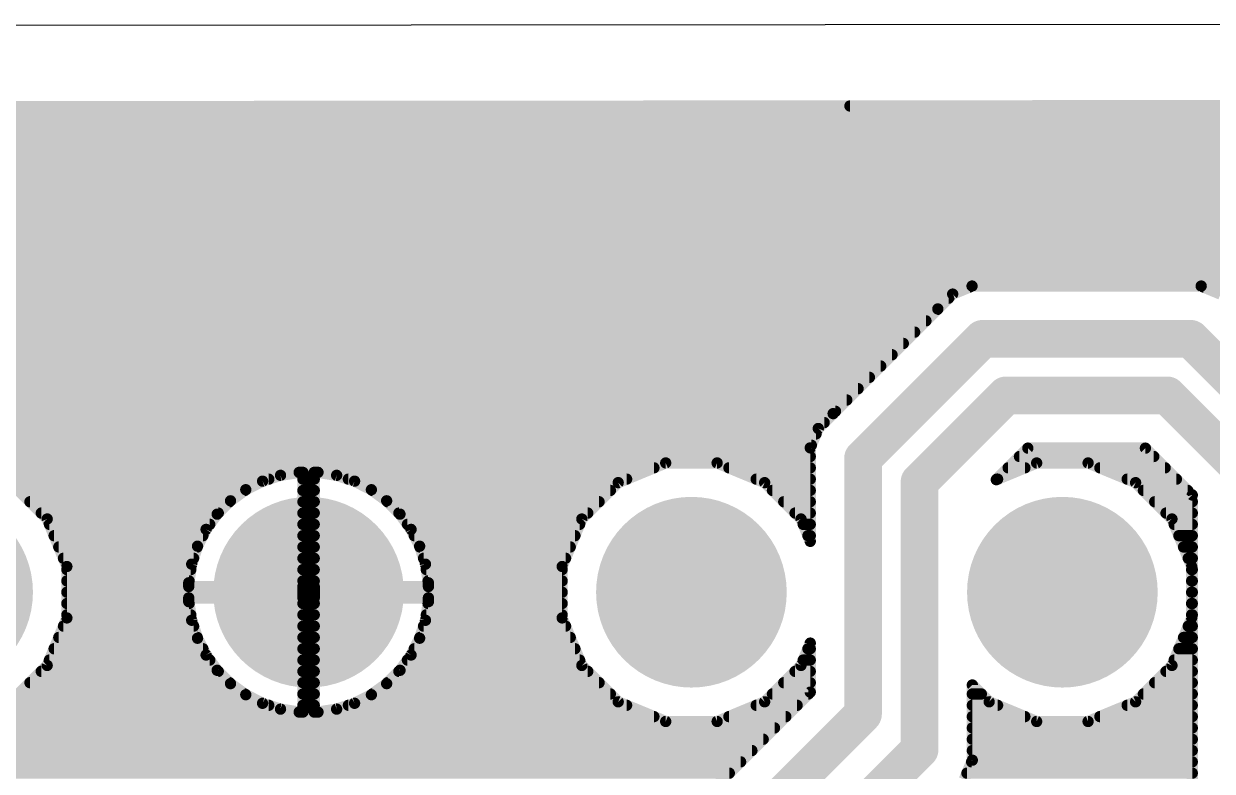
# Model space of a CAD drawing. Extents: x 1.5 to 61.1, y 27.7 to 80.1.
# Drawn here: x 31.64 to 47.66, y 69.98 to 80.05 of the extents above; entities that cross this region are included whole.
import ezdxf

# ---------------------------------------------------------------- set-up
doc = ezdxf.new("R2010")
doc.units = 0
for name, color, linetype in [('1', 12, 'CONTINUOUS'), ('17', 110, 'CONTINUOUS'), ('20', 31, 'CONTINUOUS')]:
    doc.layers.add(name, color=color, linetype=linetype)

# ---------------------------------------------------------------- blocks, each defined once
blk = doc.blocks.new('ROUNDP')
at = {"const_width": 0.5}
blk.add_lwpolyline([(0, -0.25, 1), (0, 0.25, 1), (0, -0.25)], format="xyb", dxfattribs=at)

msp = doc.modelspace()

# ---------------------------------------------------------------- linework, layer by layer
at = {"layer": '1'}
for points, const_width in [([(5.9971, 78.9117), (56.2018, 78.9547)], 0.1524), ([(42.7764, 78.9432), (56.1951, 78.9432)], 0.1524), ([(6.0669, 78.7908), (56.1071, 78.7908)], 0.1524), ([(6.139, 78.6384), (56.0191, 78.6384)], 0.1524), ([(6.1798, 78.486), (55.951, 78.486)], 0.1524), ([(6.2206, 78.3336), (55.9101, 78.3336)], 0.1524), ([(6.2615, 78.1812), (55.8693, 78.1812)], 0.1524), ([(6.3019, 78.0288), (55.8285, 78.0288)], 0.1524), ([(6.3019, 77.8764), (55.7915, 77.8764)], 0.1524), ([(6.3019, 77.724), (55.7915, 77.724)], 0.1524), ([(8.0398, 77.5716), (55.7915, 77.5716)], 0.1524), ([(13.4767, 77.4192), (55.7915, 77.4192)], 0.1524), ([(13.6291, 77.2668), (55.7915, 77.2668)], 0.1524), ([(13.7815, 77.1144), (55.8166, 77.1144)], 0.1524), ([(13.9339, 76.962), (55.8575, 76.962)], 0.1524), ([(14.0863, 76.8096), (55.8983, 76.8096)], 0.1524), ([(14.2387, 76.6572), (55.9391, 76.6572)], 0.1524), ([(14.3185, 76.5048), (44.3951, 76.5048)], 0.1524), ([(44.4227, 76.5162), (44.1613, 76.408)], 0.1524), ([(47.5109, 76.5162), (44.4227, 76.5162)], 0.1524), ([(47.7722, 76.408), (47.5109, 76.5162)], 0.1524), ([(47.5384, 76.5048), (55.9936, 76.5048)], 0.1524), ([(14.3185, 76.3524), (44.1057, 76.3524)], 0.1524), ([(44.1613, 76.408), (43.9612, 76.2079)], 0.1524), ([(14.3185, 76.2), (43.9533, 76.2)], 0.1524), ([(43.9612, 76.2079), (42.5501, 74.7967)], 0.1524), ([(14.3185, 76.0476), (43.8009, 76.0476)], 0.1524), ([(14.3185, 75.8952), (43.6485, 75.8952)], 0.1524), ([(42.9529, 74.1938), (44.5641, 75.805)], 0.508), ([(44.5641, 75.805), (47.3694, 75.805)], 0.508), ([(47.3694, 75.805), (48.8638, 74.3107)], 0.508), ([(14.3185, 75.7428), (43.4961, 75.7428)], 0.1524), ([(14.3185, 75.5904), (43.3437, 75.5904)], 0.1524), ([(14.3185, 75.438), (43.1913, 75.438)], 0.1524), ([(14.2682, 75.2856), (43.0389, 75.2856)], 0.1524), ([(43.7149, 73.8782), (44.8798, 75.043)], 0.508), ([(44.8798, 75.043), (47.0538, 75.043)], 0.508), ([(47.0538, 75.043), (48.1018, 73.995)], 0.508), ([(14.1158, 75.1332), (42.8865, 75.1332)], 0.1524), ([(13.9634, 74.9808), (42.7341, 74.9808)], 0.1524), ([(13.811, 74.8284), (42.5817, 74.8284)], 0.1524), ([(42.5501, 74.7967), (42.35, 74.5967)], 0.1524), ([(13.6586, 74.676), (42.4293, 74.676)], 0.1524), ([(42.35, 74.5967), (42.2417, 74.3353)], 0.1524), ([(13.5062, 74.5236), (42.3197, 74.5236)], 0.1524), ([(8.7866, 74.3712), (42.2566, 74.3712)], 0.1524), ([(42.2417, 74.3353), (42.2417, 73.0757)], 0.1524), ([(42.9529, 70.7484), (42.9529, 74.1938)], 0.508), ([(44.7493, 73.9068), (45.1744, 74.3318)], 0.1524), ([(45.1744, 74.3318), (46.7592, 74.3318)], 0.1524), ([(46.7592, 74.3318), (47.3906, 73.7004)], 0.1524), ([(8.7866, 74.2188), (42.2417, 74.2188)], 0.1524), ([(40.2935, 74.1322), (39.6531, 73.867)], 0.1524), ([(40.9865, 74.1322), (40.2935, 74.1322)], 0.1524), ([(41.6269, 73.867), (40.9865, 74.1322)], 0.1524), ([(45.2935, 74.1322), (44.7493, 73.9068)], 0.1524), ([(45.0613, 74.2188), (46.8722, 74.2188)], 0.1524), ([(45.9865, 74.1322), (45.2935, 74.1322)], 0.1524), ([(46.6269, 73.867), (45.9865, 74.1322)], 0.1524), ([(30.9854, 74.0664), (40.1346, 74.0664)], 0.1524), ([(35.1018, 73.9654), (34.86, 73.8869)], 0.1524), ([(35.3529, 74.0052), (35.1018, 73.9654)], 0.1524), ([(35.4038, 74.0052), (35.3529, 74.0052)], 0.1524), ([(35.4038, 72.4662), (35.4038, 74.0052)], 0.1524), ([(35.5562, 74.0052), (35.5562, 72.4662)], 0.1524), ([(35.6071, 74.0052), (35.5562, 74.0052)], 0.1524), ([(35.8582, 73.9654), (35.6071, 74.0052)], 0.1524), ([(36.1, 73.8869), (35.8582, 73.9654)], 0.1524), ([(41.1454, 74.0664), (42.2417, 74.0664)], 0.1524), ([(43.7149, 70.2678), (43.7149, 73.8782)], 0.508), ([(44.9089, 74.0664), (45.1346, 74.0664)], 0.1524), ([(46.1454, 74.0664), (47.0246, 74.0664)], 0.1524), ([(31.3533, 73.914), (34.9435, 73.914)], 0.1524), ([(31.957, 73.3769), (31.4669, 73.867)], 0.1524), ([(34.6335, 73.7714), (34.4278, 73.622)], 0.1524), ([(34.86, 73.8869), (34.6335, 73.7714)], 0.1524), ([(35.4038, 73.914), (35.5562, 73.914)], 0.1524), ([(36.0165, 73.914), (39.7667, 73.914)], 0.1524), ([(36.3265, 73.7714), (36.1, 73.8869)], 0.1524), ([(36.5322, 73.622), (36.3265, 73.7714)], 0.1524), ([(39.6531, 73.867), (39.163, 73.3769)], 0.1524), ([(41.5133, 73.914), (42.2417, 73.914)], 0.1524), ([(42.117, 73.3769), (41.6269, 73.867)], 0.1524), ([(44.7565, 73.914), (44.7667, 73.914)], 0.1524), ([(46.5133, 73.914), (47.177, 73.914)], 0.1524), ([(47.117, 73.3769), (46.6269, 73.867)], 0.1524), ([(31.5722, 73.7616), (34.6199, 73.7616)], 0.1524), ([(31.7246, 73.6092), (34.415, 73.6092)], 0.1524), ([(34.4278, 73.622), (34.248, 73.4422)], 0.1524), ([(35.4038, 73.7616), (35.5562, 73.7616)], 0.1524), ([(35.4038, 73.6092), (35.5562, 73.6092)], 0.1524), ([(36.3401, 73.7616), (39.5478, 73.7616)], 0.1524), ([(36.712, 73.4422), (36.5322, 73.622)], 0.1524), ([(36.545, 73.6092), (39.3954, 73.6092)], 0.1524), ([(41.7322, 73.7616), (42.2417, 73.7616)], 0.1524), ([(41.8846, 73.6092), (42.2417, 73.6092)], 0.1524), ([(46.7322, 73.7616), (47.3294, 73.7616)], 0.1524), ([(46.8846, 73.6092), (47.3906, 73.6092)], 0.1524), ([(47.3906, 73.7004), (47.3906, 57.4794)], 0.1524), ([(31.877, 73.4568), (34.2626, 73.4568)], 0.1524), ([(35.4038, 73.4568), (35.5562, 73.4568)], 0.1524), ([(36.6974, 73.4568), (39.243, 73.4568)], 0.1524), ([(42.037, 73.4568), (42.2417, 73.4568)], 0.1524), ([(47.037, 73.4568), (47.3906, 73.4568)], 0.1524), ([(32.2222, 72.7365), (31.957, 73.3769)], 0.1524), ([(31.987, 73.3044), (34.1479, 73.3044)], 0.1524), ([(34.248, 73.4422), (34.0986, 73.2365)], 0.1524), ([(35.4038, 73.3044), (35.5562, 73.3044)], 0.1524), ([(36.8614, 73.2365), (36.712, 73.4422)], 0.1524), ([(36.8121, 73.3044), (39.133, 73.3044)], 0.1524), ([(39.163, 73.3769), (38.8978, 72.7365)], 0.1524), ([(42.2417, 73.0757), (42.117, 73.3769)], 0.1524), ([(42.147, 73.3044), (42.2417, 73.3044)], 0.1524), ([(47.3822, 72.7365), (47.117, 73.3769)], 0.1524), ([(47.147, 73.3044), (47.3906, 73.3044)], 0.1524), ([(32.0501, 73.152), (34.0555, 73.152)], 0.1524), ([(34.0986, 73.2365), (33.9831, 73.01)], 0.1524), ([(35.4038, 73.152), (35.5562, 73.152)], 0.1524), ([(36.9769, 73.01), (36.8614, 73.2365)], 0.1524), ([(36.9045, 73.152), (39.0699, 73.152)], 0.1524), ([(42.2101, 73.152), (42.2417, 73.152)], 0.1524), ([(47.2101, 73.152), (47.3906, 73.152)], 0.1524), ([(32.1132, 72.9996), (33.9798, 72.9996)], 0.1524), ([(33.9831, 73.01), (33.9046, 72.7682)], 0.1524), ([(35.4038, 72.9996), (35.5562, 72.9996)], 0.1524), ([(37.0554, 72.7682), (36.9769, 73.01)], 0.1524), ([(36.9803, 72.9996), (39.0068, 72.9996)], 0.1524), ([(47.2732, 72.9996), (47.3906, 72.9996)], 0.1524), ([(32.1764, 72.8472), (33.9302, 72.8472)], 0.1524), ([(35.4038, 72.8472), (35.5562, 72.8472)], 0.1524), ([(37.0298, 72.8472), (38.9436, 72.8472)], 0.1524), ([(47.3364, 72.8472), (47.3906, 72.8472)], 0.1524), ([(32.2222, 72.0435), (32.2222, 72.7365)], 0.1524), ([(32.2222, 72.6948), (33.8929, 72.6948)], 0.1524), ([(33.9046, 72.7682), (33.8648, 72.5171)], 0.1524), ([(35.4038, 72.6948), (35.5562, 72.6948)], 0.1524), ([(37.0952, 72.5171), (37.0554, 72.7682)], 0.1524), ([(37.0671, 72.6948), (38.8978, 72.6948)], 0.1524), ([(38.8978, 72.7365), (38.8978, 72.0435)], 0.1524), ([(47.3822, 72.0435), (47.3822, 72.7365)], 0.1524), ([(47.3822, 72.6948), (47.3906, 72.6948)], 0.1524), ([(32.2222, 72.5424), (33.8688, 72.5424)], 0.1524), ([(33.8648, 72.5171), (33.8648, 72.4662)], 0.1524), ([(35.4038, 72.5424), (35.5562, 72.5424)], 0.1524), ([(37.0912, 72.5424), (38.8978, 72.5424)], 0.1524), ([(37.0952, 72.4662), (37.0952, 72.5171)], 0.1524), ([(47.3822, 72.5424), (47.3906, 72.5424)], 0.1524), ([(32.2222, 72.39), (35.4038, 72.39)], 0.1524), ([(33.8648, 72.4662), (35.4038, 72.4662)], 0.1524), ([(35.5562, 72.4662), (35.4038, 72.4662)], 0.1524), ([(35.4038, 72.4662), (35.4038, 72.3138)], 0.1524), ([(35.5562, 72.3138), (35.5562, 72.4662)], 0.1524), ([(35.5562, 72.4662), (37.0952, 72.4662)], 0.1524), ([(35.5562, 72.39), (38.8978, 72.39)], 0.1524), ([(47.3822, 72.39), (47.3906, 72.39)], 0.1524), ([(32.2222, 72.2376), (33.8688, 72.2376)], 0.1524), ([(35.4038, 72.3138), (33.8648, 72.3138)], 0.1524), ([(33.8648, 72.3138), (33.8648, 72.2629)], 0.1524), ([(33.8648, 72.2629), (33.9046, 72.0118)], 0.1524), ([(35.4038, 70.7748), (35.4038, 72.3138)], 0.1524), ([(35.4038, 72.3138), (35.5562, 72.3138)], 0.1524), ([(35.4038, 72.2376), (35.5562, 72.2376)], 0.1524), ([(35.5562, 72.3138), (35.5562, 70.7748)], 0.1524), ([(37.0952, 72.3138), (35.5562, 72.3138)], 0.1524), ([(37.0554, 72.0118), (37.0952, 72.2629)], 0.1524), ([(37.0912, 72.2376), (38.8978, 72.2376)], 0.1524), ([(37.0952, 72.2629), (37.0952, 72.3138)], 0.1524), ([(47.3822, 72.2376), (47.3906, 72.2376)], 0.1524), ([(31.957, 71.4031), (32.2222, 72.0435)], 0.1524), ([(32.2222, 72.0852), (33.8929, 72.0852)], 0.1524), ([(33.9046, 72.0118), (33.9831, 71.77)], 0.1524), ([(35.4038, 72.0852), (35.5562, 72.0852)], 0.1524), ([(36.9769, 71.77), (37.0554, 72.0118)], 0.1524), ([(37.0671, 72.0852), (38.8978, 72.0852)], 0.1524), ([(38.8978, 72.0435), (39.163, 71.4031)], 0.1524), ([(47.117, 71.4031), (47.3822, 72.0435)], 0.1524), ([(47.3822, 72.0852), (47.3906, 72.0852)], 0.1524), ([(32.1764, 71.9328), (33.9302, 71.9328)], 0.1524), ([(35.4038, 71.9328), (35.5562, 71.9328)], 0.1524), ([(37.0298, 71.9328), (38.9436, 71.9328)], 0.1524), ([(47.3364, 71.9328), (47.3906, 71.9328)], 0.1524), ([(32.1132, 71.7804), (33.9797, 71.7804)], 0.1524), ([(33.9831, 71.77), (34.0986, 71.5435)], 0.1524), ([(35.4038, 71.7804), (35.5562, 71.7804)], 0.1524), ([(36.8614, 71.5435), (36.9769, 71.77)], 0.1524), ([(36.9802, 71.7804), (39.0068, 71.7804)], 0.1524), ([(42.117, 71.4031), (42.2417, 71.7043)], 0.1524), ([(42.2417, 71.7043), (42.2417, 71.043)], 0.1524), ([(47.2732, 71.7804), (47.3906, 71.7804)], 0.1524), ([(32.0501, 71.628), (34.0555, 71.628)], 0.1524), ([(34.0986, 71.5435), (34.248, 71.3378)], 0.1524), ([(35.4038, 71.628), (35.5562, 71.628)], 0.1524), ([(36.712, 71.3378), (36.8614, 71.5435)], 0.1524), ([(36.9045, 71.628), (39.0699, 71.628)], 0.1524), ([(42.2101, 71.628), (42.2417, 71.628)], 0.1524), ([(47.2101, 71.628), (47.3906, 71.628)], 0.1524), ([(31.4669, 70.913), (31.957, 71.4031)], 0.1524), ([(31.987, 71.4756), (34.1478, 71.4756)], 0.1524), ([(35.4038, 71.4756), (35.5562, 71.4756)], 0.1524), ([(36.8121, 71.4756), (39.133, 71.4756)], 0.1524), ([(39.163, 71.4031), (39.6531, 70.913)], 0.1524), ([(41.6269, 70.913), (42.117, 71.4031)], 0.1524), ([(42.147, 71.4756), (42.2417, 71.4756)], 0.1524), ([(46.6269, 70.913), (47.117, 71.4031)], 0.1524), ([(47.147, 71.4756), (47.3906, 71.4756)], 0.1524), ([(31.877, 71.3232), (34.2626, 71.3232)], 0.1524), ([(34.248, 71.3378), (34.4278, 71.158)], 0.1524), ([(35.4038, 71.3232), (35.5562, 71.3232)], 0.1524), ([(36.5322, 71.158), (36.712, 71.3378)], 0.1524), ([(36.6974, 71.3232), (39.243, 71.3232)], 0.1524), ([(42.037, 71.3232), (42.2417, 71.3232)], 0.1524), ([(47.037, 71.3232), (47.3906, 71.3232)], 0.1524), ([(31.7246, 71.1708), (34.415, 71.1708)], 0.1524), ([(34.4278, 71.158), (34.6335, 71.0086)], 0.1524), ([(35.4038, 71.1708), (35.5562, 71.1708)], 0.1524), ([(36.3265, 71.0086), (36.5322, 71.158)], 0.1524), ([(36.545, 71.1708), (39.3954, 71.1708)], 0.1524), ([(41.8846, 71.1708), (42.2417, 71.1708)], 0.1524), ([(44.4261, 70.1264), (44.4261, 71.14)], 0.1524), ([(44.4261, 71.14), (44.6531, 70.913)], 0.1524), ([(46.8846, 71.1708), (47.3906, 71.1708)], 0.1524), ([(31.5722, 71.0184), (34.6199, 71.0184)], 0.1524), ([(34.6335, 71.0086), (34.86, 70.8931)], 0.1524), ([(34.86, 70.8931), (35.1018, 70.8146)], 0.1524), ([(35.4038, 71.0184), (35.5562, 71.0184)], 0.1524), ([(35.8582, 70.8146), (36.1, 70.8931)], 0.1524), ([(42.2417, 71.043), (36.0439, 64.8452)], 0.1524), ([(36.1, 70.8931), (36.3265, 71.0086)], 0.1524), ([(36.3385, 64.134), (42.9529, 70.7484)], 0.508), ([(36.3401, 71.0184), (39.5478, 71.0184)], 0.1524), ([(39.6531, 70.913), (40.2935, 70.6478)], 0.1524), ([(40.9865, 70.6478), (41.6269, 70.913)], 0.1524), ([(41.7322, 71.0184), (42.2171, 71.0184)], 0.1524), ([(44.4261, 71.0184), (44.5478, 71.0184)], 0.1524), ([(44.6531, 70.913), (45.2935, 70.6478)], 0.1524), ([(45.9865, 70.6478), (46.6269, 70.913)], 0.1524), ([(46.7322, 71.0184), (47.3906, 71.0184)], 0.1524), ([(31.3533, 70.866), (34.9435, 70.866)], 0.1524), ([(35.1018, 70.8146), (35.3529, 70.7748)], 0.1524), ([(35.3529, 70.7748), (35.4038, 70.7748)], 0.1524), ([(35.4038, 70.866), (35.5562, 70.866)], 0.1524), ([(35.5562, 70.7748), (35.6071, 70.7748)], 0.1524), ([(35.6071, 70.7748), (35.8582, 70.8146)], 0.1524), ([(36.0165, 70.866), (39.7667, 70.866)], 0.1524), ([(41.5133, 70.866), (42.0647, 70.866)], 0.1524), ([(44.4261, 70.866), (44.7667, 70.866)], 0.1524), ([(46.5133, 70.866), (47.3906, 70.866)], 0.1524), ([(30.9854, 70.7136), (40.1346, 70.7136)], 0.1524), ([(40.2935, 70.6478), (40.9865, 70.6478)], 0.1524), ([(41.1454, 70.7136), (41.9123, 70.7136)], 0.1524), ([(44.4261, 70.7136), (45.1346, 70.7136)], 0.1524), ([(45.2935, 70.6478), (45.9865, 70.6478)], 0.1524), ([(46.1454, 70.7136), (47.3906, 70.7136)], 0.1524), ([(24.4118, 70.4088), (41.6075, 70.4088)], 0.1524), ([(24.4602, 70.5612), (41.7599, 70.5612)], 0.1524), ([(36.7657, 63.3186), (43.7149, 70.2678)], 0.508), ([(44.4261, 70.5612), (47.3906, 70.5612)], 0.1524), ([(44.4261, 70.4088), (47.3906, 70.4088)], 0.1524), ([(24.2594, 70.2564), (41.4551, 70.2564)], 0.1524), ([(44.4261, 70.2564), (47.3906, 70.2564)], 0.1524), ([(24.107, 70.104), (41.3027, 70.104)], 0.1524), ([(44.3178, 69.865), (44.4261, 70.1264)], 0.1524), ([(44.4169, 70.104), (47.3906, 70.104)], 0.1524), ([(23.9546, 69.9516), (41.1503, 69.9516)], 0.1524), ([(44.3537, 69.9516), (47.3906, 69.9516)], 0.1524)]:
    msp.add_lwpolyline(points, dxfattribs=dict(at, const_width=const_width))
for points, const_width in [([(42.7764, 78.9813, 1), (42.7764, 78.9051)], 0.0762), ([(44.4227, 76.5543, 1), (44.4227, 76.4781)], 0.0762), ([(44.3951, 76.4667, 1), (44.3951, 76.5429)], 0.0762), ([(44.4372, 76.481, 1), (44.4081, 76.5514)], 0.0762), ([(47.5254, 76.5514, 1), (47.4963, 76.481)], 0.0762), ([(47.5384, 76.5429, 1), (47.5384, 76.4667)], 0.0762), ([(47.5109, 76.4781, 1), (47.5109, 76.5543)], 0.0762), ([(44.1057, 76.3143, 1), (44.1057, 76.3905)], 0.0762), ([(44.1467, 76.4432, 1), (44.1759, 76.3728)], 0.0762), ([(44.1882, 76.381, 1), (44.1343, 76.4349)], 0.0762), ([(43.9343, 76.2348, 1), (43.9882, 76.1809)], 0.0762), ([(43.9882, 76.1809, 1), (43.9343, 76.2348)], 0.0762), ([(43.9533, 76.1619, 1), (43.9533, 76.2381)], 0.0762), ([(43.8009, 76.0095, 1), (43.8009, 76.0857)], 0.0762), ([(43.6485, 75.8571, 1), (43.6485, 75.9333)], 0.0762), ([(44.5641, 75.932, 1), (44.5641, 75.678)], 0.254), ([(44.6539, 75.7152, 1), (44.4743, 75.8948)], 0.254), ([(47.4592, 75.8948, 1), (47.2796, 75.7152)], 0.254), ([(47.3694, 75.678, 1), (47.3694, 75.932)], 0.254), ([(43.4961, 75.7047, 1), (43.4961, 75.7809)], 0.0762), ([(43.3437, 75.5523, 1), (43.3437, 75.6285)], 0.0762), ([(43.1913, 75.3999, 1), (43.1913, 75.4761)], 0.0762), ([(43.0389, 75.2475, 1), (43.0389, 75.3237)], 0.0762), ([(44.8798, 75.17, 1), (44.8798, 74.916)], 0.254), ([(44.9696, 74.9532, 1), (44.79, 75.1328)], 0.254), ([(47.1436, 75.1328, 1), (46.964, 74.9532)], 0.254), ([(47.0538, 74.916, 1), (47.0538, 75.17)], 0.254), ([(42.8865, 75.0951, 1), (42.8865, 75.1713)], 0.0762), ([(42.7341, 74.9427, 1), (42.7341, 75.0189)], 0.0762), ([(42.5231, 74.8237, 1), (42.577, 74.7698)], 0.0762), ([(42.577, 74.7698, 1), (42.5231, 74.8237)], 0.0762), ([(42.5817, 74.7903, 1), (42.5817, 74.8665)], 0.0762), ([(42.3231, 74.6236, 1), (42.3769, 74.5697)], 0.0762), ([(42.3852, 74.5821, 1), (42.3148, 74.6113)], 0.0762), ([(42.4293, 74.6379, 1), (42.4293, 74.7141)], 0.0762), ([(42.3197, 74.4855, 1), (42.3197, 74.5617)], 0.0762), ([(42.2798, 74.3353, 1), (42.2036, 74.3353)], 0.0762), ([(42.2065, 74.3499, 1), (42.2769, 74.3207)], 0.0762), ([(42.2566, 74.3331, 1), (42.2566, 74.4093)], 0.0762), ([(43.0799, 74.1938, 1), (42.8259, 74.1938)], 0.254), ([(42.8631, 74.2836, 1), (43.0427, 74.104)], 0.254), ([(45.1744, 74.3699, 1), (45.1744, 74.2937)], 0.0762), ([(45.2013, 74.3049, 1), (45.1474, 74.3588)], 0.0762), ([(46.7861, 74.3588, 1), (46.7322, 74.3049)], 0.0762), ([(46.7592, 74.2937, 1), (46.7592, 74.3699)], 0.0762), ([(40.2935, 74.1703, 1), (40.2935, 74.0941)], 0.0762), ([(40.308, 74.097, 1), (40.2789, 74.1674)], 0.0762), ([(41.0011, 74.1674, 1), (40.972, 74.097)], 0.0762), ([(40.9865, 74.0941, 1), (40.9865, 74.1703)], 0.0762), ([(42.2417, 74.1807, 1), (42.2417, 74.2569)], 0.0762), ([(45.0613, 74.2569, 1), (45.0613, 74.1807)], 0.0762), ([(45.2935, 74.1703, 1), (45.2935, 74.0941)], 0.0762), ([(45.308, 74.097, 1), (45.2789, 74.1674)], 0.0762), ([(46.0011, 74.1674, 1), (45.972, 74.097)], 0.0762), ([(45.9865, 74.0941, 1), (45.9865, 74.1703)], 0.0762), ([(46.8722, 74.1807, 1), (46.8722, 74.2569)], 0.0762), ([(35.0958, 74.0031, 1), (35.1077, 73.9278)], 0.0762), ([(35.1135, 73.9292, 1), (35.09, 74.0017)], 0.0762), ([(35.3529, 74.0433, 1), (35.3529, 73.9671)], 0.0762), ([(35.3588, 73.9676, 1), (35.3469, 74.0428)], 0.0762), ([(35.4419, 74.0052, 1), (35.3657, 74.0052)], 0.0762), ([(35.4038, 73.9671, 1), (35.4038, 74.0433)], 0.0762), ([(35.5943, 74.0052, 1), (35.5181, 74.0052)], 0.0762), ([(35.5562, 74.0433, 1), (35.5562, 73.9671)], 0.0762), ([(35.6131, 74.0428, 1), (35.6012, 73.9676)], 0.0762), ([(35.6071, 73.9671, 1), (35.6071, 74.0433)], 0.0762), ([(35.87, 74.0017, 1), (35.8465, 73.9292)], 0.0762), ([(35.8523, 73.9278, 1), (35.8642, 74.0031)], 0.0762), ([(40.1346, 74.0283, 1), (40.1346, 74.1045)], 0.0762), ([(41.1454, 74.1045, 1), (41.1454, 74.0283)], 0.0762), ([(42.2417, 74.0283, 1), (42.2417, 74.1045)], 0.0762), ([(43.8419, 73.8782, 1), (43.5879, 73.8782)], 0.254), ([(43.6251, 73.968, 1), (43.8047, 73.7884)], 0.254), ([(44.9089, 74.1045, 1), (44.9089, 74.0283)], 0.0762), ([(45.1346, 74.0283, 1), (45.1346, 74.1045)], 0.0762), ([(46.1454, 74.1045, 1), (46.1454, 74.0283)], 0.0762), ([(47.0246, 74.0283, 1), (47.0246, 74.1045)], 0.0762), ([(34.6558, 73.7406, 1), (34.6111, 73.8023)], 0.0762), ([(34.8482, 73.9231, 1), (34.8717, 73.8506)], 0.0762), ([(34.8773, 73.8529, 1), (34.8427, 73.9208)], 0.0762), ([(34.9435, 73.8759, 1), (34.9435, 73.9521)], 0.0762), ([(35.4038, 73.9521, 1), (35.4038, 73.8759)], 0.0762), ([(35.5562, 73.8759, 1), (35.5562, 73.9521)], 0.0762), ([(36.0165, 73.9521, 1), (36.0165, 73.8759)], 0.0762), ([(36.1173, 73.9208, 1), (36.0827, 73.8529)], 0.0762), ([(36.0882, 73.8506, 1), (36.1118, 73.9231)], 0.0762), ([(36.3489, 73.8023, 1), (36.3042, 73.7406)], 0.0762), ([(39.6385, 73.9022, 1), (39.6677, 73.8318)], 0.0762), ([(39.6801, 73.84, 1), (39.6262, 73.8939)], 0.0762), ([(39.7667, 73.8759, 1), (39.7667, 73.9521)], 0.0762), ([(41.5133, 73.9521, 1), (41.5133, 73.8759)], 0.0762), ([(41.6538, 73.8939, 1), (41.5999, 73.84)], 0.0762), ([(41.6123, 73.8318, 1), (41.6415, 73.9022)], 0.0762), ([(42.2417, 73.8759, 1), (42.2417, 73.9521)], 0.0762), ([(44.7224, 73.9338, 1), (44.7763, 73.8799)], 0.0762), ([(44.7348, 73.942, 1), (44.7639, 73.8716)], 0.0762), ([(44.7565, 73.9521, 1), (44.7565, 73.8759)], 0.0762), ([(44.7667, 73.8759, 1), (44.7667, 73.9521)], 0.0762), ([(46.5133, 73.9521, 1), (46.5133, 73.8759)], 0.0762), ([(46.6538, 73.8939, 1), (46.5999, 73.84)], 0.0762), ([(46.6123, 73.8318, 1), (46.6415, 73.9022)], 0.0762), ([(47.177, 73.8759, 1), (47.177, 73.9521)], 0.0762), ([(31.7246, 73.6473, 1), (31.7246, 73.5711)], 0.0762), ([(34.4054, 73.6528, 1), (34.4502, 73.5912)], 0.0762), ([(34.4547, 73.5951, 1), (34.4008, 73.6489)], 0.0762), ([(34.415, 73.5711, 1), (34.415, 73.6473)], 0.0762), ([(34.6162, 73.8054, 1), (34.6507, 73.7375)], 0.0762), ([(34.6199, 73.7235, 1), (34.6199, 73.7997)], 0.0762), ([(35.4038, 73.7997, 1), (35.4038, 73.7235)], 0.0762), ([(35.4038, 73.6473, 1), (35.4038, 73.5711)], 0.0762), ([(35.5562, 73.7235, 1), (35.5562, 73.7997)], 0.0762), ([(35.5562, 73.5711, 1), (35.5562, 73.6473)], 0.0762), ([(36.3401, 73.7997, 1), (36.3401, 73.7235)], 0.0762), ([(36.3092, 73.7375, 1), (36.3438, 73.8054)], 0.0762), ([(36.5592, 73.6489, 1), (36.5053, 73.5951)], 0.0762), ([(36.545, 73.6473, 1), (36.545, 73.5711)], 0.0762), ([(36.5098, 73.5912, 1), (36.5546, 73.6528)], 0.0762), ([(39.3954, 73.5711, 1), (39.3954, 73.6473)], 0.0762), ([(39.5478, 73.7235, 1), (39.5478, 73.7997)], 0.0762), ([(41.7322, 73.7997, 1), (41.7322, 73.7235)], 0.0762), ([(41.8846, 73.6473, 1), (41.8846, 73.5711)], 0.0762), ([(42.2417, 73.7235, 1), (42.2417, 73.7997)], 0.0762), ([(42.2417, 73.5711, 1), (42.2417, 73.6473)], 0.0762), ([(46.7322, 73.7997, 1), (46.7322, 73.7235)], 0.0762), ([(46.8846, 73.6473, 1), (46.8846, 73.5711)], 0.0762), ([(47.3294, 73.7235, 1), (47.3294, 73.7997)], 0.0762), ([(47.4287, 73.7004, 1), (47.3525, 73.7004)], 0.0762), ([(47.3636, 73.6735, 1), (47.4175, 73.7274)], 0.0762), ([(47.3906, 73.5711, 1), (47.3906, 73.6473)], 0.0762), ([(31.877, 73.4949, 1), (31.877, 73.4187)], 0.0762), ([(34.2626, 73.4187, 1), (34.2626, 73.4949)], 0.0762), ([(35.4038, 73.4949, 1), (35.4038, 73.4187)], 0.0762), ([(35.5562, 73.4187, 1), (35.5562, 73.4949)], 0.0762), ([(36.6974, 73.4949, 1), (36.6974, 73.4187)], 0.0762), ([(39.243, 73.4187, 1), (39.243, 73.4949)], 0.0762), ([(42.037, 73.4949, 1), (42.037, 73.4187)], 0.0762), ([(42.2417, 73.4187, 1), (42.2417, 73.4949)], 0.0762), ([(47.037, 73.4949, 1), (47.037, 73.4187)], 0.0762), ([(47.3906, 73.4187, 1), (47.3906, 73.4949)], 0.0762), ([(31.9922, 73.3915, 1), (31.9218, 73.3623)], 0.0762), ([(31.93, 73.3499, 1), (31.9839, 73.4038)], 0.0762), ([(31.987, 73.3425, 1), (31.987, 73.2663)], 0.0762), ([(34.1479, 73.2663, 1), (34.1479, 73.3425)], 0.0762), ([(34.2211, 73.4692, 1), (34.2749, 73.4153)], 0.0762), ([(34.2788, 73.4198, 1), (34.2172, 73.4646)], 0.0762), ([(35.4038, 73.3425, 1), (35.4038, 73.2663)], 0.0762), ([(35.5562, 73.2663, 1), (35.5562, 73.3425)], 0.0762), ([(36.7428, 73.4646, 1), (36.6812, 73.4198)], 0.0762), ([(36.6851, 73.4153, 1), (36.7389, 73.4692)], 0.0762), ([(36.8121, 73.3425, 1), (36.8121, 73.2663)], 0.0762), ([(39.1361, 73.4038, 1), (39.19, 73.3499)], 0.0762), ([(39.1982, 73.3623, 1), (39.1278, 73.3915)], 0.0762), ([(39.133, 73.2663, 1), (39.133, 73.3425)], 0.0762), ([(42.1522, 73.3915, 1), (42.0818, 73.3623)], 0.0762), ([(42.09, 73.3499, 1), (42.1439, 73.4038)], 0.0762), ([(42.147, 73.3425, 1), (42.147, 73.2663)], 0.0762), ([(42.2417, 73.2663, 1), (42.2417, 73.3425)], 0.0762), ([(47.1522, 73.3915, 1), (47.0818, 73.3623)], 0.0762), ([(47.09, 73.3499, 1), (47.1439, 73.4038)], 0.0762), ([(47.147, 73.3425, 1), (47.147, 73.2663)], 0.0762), ([(47.3906, 73.2663, 1), (47.3906, 73.3425)], 0.0762), ([(32.0501, 73.1901, 1), (32.0501, 73.1139)], 0.0762), ([(34.0555, 73.1139, 1), (34.0555, 73.1901)], 0.0762), ([(34.0677, 73.2589, 1), (34.1294, 73.2142)], 0.0762), ([(34.1325, 73.2192, 1), (34.0646, 73.2538)], 0.0762), ([(35.4038, 73.1901, 1), (35.4038, 73.1139)], 0.0762), ([(35.5562, 73.1139, 1), (35.5562, 73.1901)], 0.0762), ([(36.8954, 73.2538, 1), (36.8275, 73.2192)], 0.0762), ([(36.8306, 73.2142, 1), (36.8923, 73.2589)], 0.0762), ([(36.9045, 73.1901, 1), (36.9045, 73.1139)], 0.0762), ([(39.0699, 73.1139, 1), (39.0699, 73.1901)], 0.0762), ([(42.2101, 73.1901, 1), (42.2101, 73.1139)], 0.0762), ([(42.2417, 73.1139, 1), (42.2417, 73.1901)], 0.0762), ([(47.2101, 73.1901, 1), (47.2101, 73.1139)], 0.0762), ([(47.3906, 73.1139, 1), (47.3906, 73.1901)], 0.0762), ([(32.1132, 73.0377, 1), (32.1132, 72.9615)], 0.0762), ([(33.9492, 73.0273, 1), (34.0171, 72.9927)], 0.0762), ([(34.0194, 72.9982, 1), (33.9469, 73.0218)], 0.0762), ([(33.9798, 72.9615, 1), (33.9798, 73.0377)], 0.0762), ([(35.4038, 73.0377, 1), (35.4038, 72.9615)], 0.0762), ([(35.5562, 72.9615, 1), (35.5562, 73.0377)], 0.0762), ([(37.0131, 73.0218, 1), (36.9406, 72.9982)], 0.0762), ([(36.9803, 73.0377, 1), (36.9803, 72.9615)], 0.0762), ([(36.9429, 72.9927, 1), (37.0108, 73.0273)], 0.0762), ([(39.0068, 72.9615, 1), (39.0068, 73.0377)], 0.0762), ([(42.2036, 73.0757, 1), (42.2798, 73.0757)], 0.0762), ([(42.2065, 73.0611, 1), (42.2769, 73.0902)], 0.0762), ([(47.2732, 73.0377, 1), (47.2732, 72.9615)], 0.0762), ([(47.3906, 72.9615, 1), (47.3906, 73.0377)], 0.0762), ([(32.1764, 72.8853, 1), (32.1764, 72.8091)], 0.0762), ([(33.9302, 72.8091, 1), (33.9302, 72.8853)], 0.0762), ([(35.4038, 72.8853, 1), (35.4038, 72.8091)], 0.0762), ([(35.5562, 72.8091, 1), (35.5562, 72.8853)], 0.0762), ([(37.0298, 72.8853, 1), (37.0298, 72.8091)], 0.0762), ([(38.9436, 72.8091, 1), (38.9436, 72.8853)], 0.0762), ([(47.3364, 72.8853, 1), (47.3364, 72.8091)], 0.0762), ([(47.3906, 72.8091, 1), (47.3906, 72.8853)], 0.0762), ([(32.2603, 72.7365, 1), (32.1841, 72.7365)], 0.0762), ([(32.2222, 72.7329, 1), (32.2222, 72.6567)], 0.0762), ([(32.187, 72.722, 1), (32.2574, 72.7511)], 0.0762), ([(33.8683, 72.78, 1), (33.9408, 72.7565)], 0.0762), ([(33.9422, 72.7623, 1), (33.8669, 72.7742)], 0.0762), ([(33.8929, 72.6567, 1), (33.8929, 72.7329)], 0.0762), ([(35.4038, 72.7329, 1), (35.4038, 72.6567)], 0.0762), ([(35.5562, 72.6567, 1), (35.5562, 72.7329)], 0.0762), ([(37.0931, 72.7742, 1), (37.0178, 72.7623)], 0.0762), ([(37.0192, 72.7565, 1), (37.0917, 72.78)], 0.0762), ([(37.0671, 72.7329, 1), (37.0671, 72.6567)], 0.0762), ([(38.9359, 72.7365, 1), (38.8597, 72.7365)], 0.0762), ([(38.8626, 72.7511, 1), (38.933, 72.722)], 0.0762), ([(38.8978, 72.6567, 1), (38.8978, 72.7329)], 0.0762), ([(47.4203, 72.7365, 1), (47.3441, 72.7365)], 0.0762), ([(47.3822, 72.7329, 1), (47.3822, 72.6567)], 0.0762), ([(47.347, 72.722, 1), (47.4174, 72.7511)], 0.0762), ([(47.3906, 72.6567, 1), (47.3906, 72.7329)], 0.0762), ([(32.2222, 72.5805, 1), (32.2222, 72.5043)], 0.0762), ([(33.9029, 72.5171, 1), (33.8267, 72.5171)], 0.0762), ([(33.8688, 72.5043, 1), (33.8688, 72.5805)], 0.0762), ([(35.4038, 72.5805, 1), (35.4038, 72.5043)], 0.0762), ([(35.5562, 72.5043, 1), (35.5562, 72.5805)], 0.0762), ([(37.0912, 72.5805, 1), (37.0912, 72.5043)], 0.0762), ([(37.1333, 72.5171, 1), (37.0571, 72.5171)], 0.0762), ([(38.8978, 72.5043, 1), (38.8978, 72.5805)], 0.0762), ([(47.3822, 72.5805, 1), (47.3822, 72.5043)], 0.0762), ([(47.3906, 72.5043, 1), (47.3906, 72.5805)], 0.0762), ([(32.2222, 72.4281, 1), (32.2222, 72.3519)], 0.0762), ([(33.8272, 72.5231, 1), (33.9024, 72.5112)], 0.0762), ([(33.8648, 72.5043, 1), (33.8648, 72.4281)], 0.0762), ([(33.8267, 72.4662, 1), (33.9029, 72.4662)], 0.0762), ([(35.4038, 72.5043, 1), (35.4038, 72.4281)], 0.0762), ([(35.4419, 72.4662, 1), (35.3657, 72.4662)], 0.0762), ([(35.3657, 72.4662, 1), (35.4419, 72.4662)], 0.0762), ([(35.4038, 72.4281, 1), (35.4038, 72.5043)], 0.0762), ([(35.4038, 72.3519, 1), (35.4038, 72.4281)], 0.0762), ([(35.5943, 72.4662, 1), (35.5181, 72.4662)], 0.0762), ([(35.5562, 72.5043, 1), (35.5562, 72.4281)], 0.0762), ([(35.5181, 72.4662, 1), (35.5943, 72.4662)], 0.0762), ([(35.5562, 72.4281, 1), (35.5562, 72.3519)], 0.0762), ([(35.5562, 72.4281, 1), (35.5562, 72.5043)], 0.0762), ([(37.0571, 72.4662, 1), (37.1333, 72.4662)], 0.0762), ([(37.0576, 72.5112, 1), (37.1328, 72.5231)], 0.0762), ([(37.0952, 72.4281, 1), (37.0952, 72.5043)], 0.0762), ([(38.8978, 72.3519, 1), (38.8978, 72.4281)], 0.0762), ([(47.3822, 72.4281, 1), (47.3822, 72.3519)], 0.0762), ([(47.3906, 72.3519, 1), (47.3906, 72.4281)], 0.0762), ([(32.2222, 72.2757, 1), (32.2222, 72.1995)], 0.0762), ([(33.8648, 72.3519, 1), (33.8648, 72.2757)], 0.0762), ([(33.9029, 72.3138, 1), (33.8267, 72.3138)], 0.0762), ([(33.9024, 72.2688, 1), (33.8272, 72.2569)], 0.0762), ([(33.8267, 72.2629, 1), (33.9029, 72.2629)], 0.0762), ([(33.8688, 72.1995, 1), (33.8688, 72.2757)], 0.0762), ([(35.4419, 72.3138, 1), (35.3657, 72.3138)], 0.0762), ([(35.4038, 72.3519, 1), (35.4038, 72.2757)], 0.0762), ([(35.3657, 72.3138, 1), (35.4419, 72.3138)], 0.0762), ([(35.4038, 72.2757, 1), (35.4038, 72.1995)], 0.0762), ([(35.4038, 72.2757, 1), (35.4038, 72.3519)], 0.0762), ([(35.5943, 72.3138, 1), (35.5181, 72.3138)], 0.0762), ([(35.5562, 72.3519, 1), (35.5562, 72.2757)], 0.0762), ([(35.5181, 72.3138, 1), (35.5943, 72.3138)], 0.0762), ([(35.5562, 72.2757, 1), (35.5562, 72.3519)], 0.0762), ([(35.5562, 72.1995, 1), (35.5562, 72.2757)], 0.0762), ([(37.0912, 72.2757, 1), (37.0912, 72.1995)], 0.0762), ([(37.1333, 72.3138, 1), (37.0571, 72.3138)], 0.0762), ([(37.0571, 72.2629, 1), (37.1333, 72.2629)], 0.0762), ([(37.1328, 72.2569, 1), (37.0576, 72.2688)], 0.0762), ([(37.0952, 72.2757, 1), (37.0952, 72.3519)], 0.0762), ([(38.8978, 72.1995, 1), (38.8978, 72.2757)], 0.0762), ([(47.3822, 72.2757, 1), (47.3822, 72.1995)], 0.0762), ([(47.3906, 72.1995, 1), (47.3906, 72.2757)], 0.0762), ([(32.2222, 72.1233, 1), (32.2222, 72.0471)], 0.0762), ([(32.2574, 72.0289, 1), (32.187, 72.058)], 0.0762), ([(33.9408, 72.0235, 1), (33.8683, 72)], 0.0762), ([(33.8929, 72.0471, 1), (33.8929, 72.1233)], 0.0762), ([(35.4038, 72.1233, 1), (35.4038, 72.0471)], 0.0762), ([(35.5562, 72.0471, 1), (35.5562, 72.1233)], 0.0762), ([(37.0917, 72, 1), (37.0192, 72.0235)], 0.0762), ([(37.0671, 72.1233, 1), (37.0671, 72.0471)], 0.0762), ([(38.933, 72.058, 1), (38.8626, 72.0289)], 0.0762), ([(38.8978, 72.0471, 1), (38.8978, 72.1233)], 0.0762), ([(47.3822, 72.1233, 1), (47.3822, 72.0471)], 0.0762), ([(47.4174, 72.0289, 1), (47.347, 72.058)], 0.0762), ([(47.3906, 72.0471, 1), (47.3906, 72.1233)], 0.0762), ([(32.1764, 71.9709, 1), (32.1764, 71.8947)], 0.0762), ([(32.1841, 72.0435, 1), (32.2603, 72.0435)], 0.0762), ([(33.8669, 72.0058, 1), (33.9422, 72.0177)], 0.0762), ([(33.9302, 71.8947, 1), (33.9302, 71.9709)], 0.0762), ([(35.4038, 71.9709, 1), (35.4038, 71.8947)], 0.0762), ([(35.5562, 71.8947, 1), (35.5562, 71.9709)], 0.0762), ([(37.0298, 71.9709, 1), (37.0298, 71.8947)], 0.0762), ([(37.0178, 72.0177, 1), (37.0931, 72.0058)], 0.0762), ([(38.8597, 72.0435, 1), (38.9359, 72.0435)], 0.0762), ([(38.9436, 71.8947, 1), (38.9436, 71.9709)], 0.0762), ([(47.3364, 71.9709, 1), (47.3364, 71.8947)], 0.0762), ([(47.3441, 72.0435, 1), (47.4203, 72.0435)], 0.0762), ([(47.3906, 71.8947, 1), (47.3906, 71.9709)], 0.0762), ([(32.1132, 71.8185, 1), (32.1132, 71.7423)], 0.0762), ([(34.0171, 71.7873, 1), (33.9492, 71.7527)], 0.0762), ([(33.9469, 71.7582, 1), (34.0194, 71.7817)], 0.0762), ([(33.9797, 71.7423, 1), (33.9797, 71.8185)], 0.0762), ([(35.4038, 71.8185, 1), (35.4038, 71.7423)], 0.0762), ([(35.5562, 71.7423, 1), (35.5562, 71.8185)], 0.0762), ([(36.9406, 71.7817, 1), (37.0131, 71.7582)], 0.0762), ([(36.9802, 71.8185, 1), (36.9802, 71.7423)], 0.0762), ([(37.0108, 71.7527, 1), (36.9429, 71.7873)], 0.0762), ([(39.0068, 71.7423, 1), (39.0068, 71.8185)], 0.0762), ([(42.2798, 71.7043, 1), (42.2036, 71.7043)], 0.0762), ([(42.2769, 71.6897, 1), (42.2065, 71.7189)], 0.0762), ([(47.2732, 71.8185, 1), (47.2732, 71.7423)], 0.0762), ([(47.3906, 71.7423, 1), (47.3906, 71.8185)], 0.0762), ([(32.0501, 71.6661, 1), (32.0501, 71.5899)], 0.0762), ([(34.0555, 71.5899, 1), (34.0555, 71.6661)], 0.0762), ([(34.1294, 71.5658, 1), (34.0677, 71.5211)], 0.0762), ([(35.4038, 71.6661, 1), (35.4038, 71.5899)], 0.0762), ([(35.5562, 71.5899, 1), (35.5562, 71.6661)], 0.0762), ([(36.8923, 71.5211, 1), (36.8306, 71.5658)], 0.0762), ([(36.9045, 71.6661, 1), (36.9045, 71.5899)], 0.0762), ([(39.0699, 71.5899, 1), (39.0699, 71.6661)], 0.0762), ([(42.2101, 71.6661, 1), (42.2101, 71.5899)], 0.0762), ([(42.2417, 71.5899, 1), (42.2417, 71.6661)], 0.0762), ([(47.2101, 71.6661, 1), (47.2101, 71.5899)], 0.0762), ([(47.3906, 71.5899, 1), (47.3906, 71.6661)], 0.0762), ([(31.9218, 71.4177, 1), (31.9922, 71.3885)], 0.0762), ([(31.9839, 71.3762, 1), (31.93, 71.4301)], 0.0762), ([(31.987, 71.5137, 1), (31.987, 71.4375)], 0.0762), ([(34.0646, 71.5262, 1), (34.1325, 71.5607)], 0.0762), ([(34.1478, 71.4375, 1), (34.1478, 71.5137)], 0.0762), ([(35.4038, 71.5137, 1), (35.4038, 71.4375)], 0.0762), ([(35.5562, 71.4375, 1), (35.5562, 71.5137)], 0.0762), ([(36.8121, 71.5137, 1), (36.8121, 71.4375)], 0.0762), ([(36.8275, 71.5607, 1), (36.8954, 71.5262)], 0.0762), ([(39.19, 71.4301, 1), (39.1361, 71.3762)], 0.0762), ([(39.1278, 71.3885, 1), (39.1982, 71.4177)], 0.0762), ([(39.133, 71.4375, 1), (39.133, 71.5137)], 0.0762), ([(42.0818, 71.4177, 1), (42.1522, 71.3885)], 0.0762), ([(42.1439, 71.3762, 1), (42.09, 71.4301)], 0.0762), ([(42.147, 71.5137, 1), (42.147, 71.4375)], 0.0762), ([(42.2417, 71.4375, 1), (42.2417, 71.5137)], 0.0762), ([(47.0818, 71.4177, 1), (47.1522, 71.3885)], 0.0762), ([(47.1439, 71.3762, 1), (47.09, 71.4301)], 0.0762), ([(47.147, 71.5137, 1), (47.147, 71.4375)], 0.0762), ([(47.3906, 71.4375, 1), (47.3906, 71.5137)], 0.0762), ([(31.877, 71.3613, 1), (31.877, 71.2851)], 0.0762), ([(34.2749, 71.3647, 1), (34.2211, 71.3108)], 0.0762), ([(34.2172, 71.3154, 1), (34.2788, 71.3602)], 0.0762), ([(34.2626, 71.2851, 1), (34.2626, 71.3613)], 0.0762), ([(35.4038, 71.3613, 1), (35.4038, 71.2851)], 0.0762), ([(35.5562, 71.2851, 1), (35.5562, 71.3613)], 0.0762), ([(36.6974, 71.3613, 1), (36.6974, 71.2851)], 0.0762), ([(36.6812, 71.3602, 1), (36.7428, 71.3154)], 0.0762), ([(36.7389, 71.3108, 1), (36.6851, 71.3647)], 0.0762), ([(39.243, 71.2851, 1), (39.243, 71.3613)], 0.0762), ([(42.037, 71.3613, 1), (42.037, 71.2851)], 0.0762), ([(42.2417, 71.2851, 1), (42.2417, 71.3613)], 0.0762), ([(47.037, 71.3613, 1), (47.037, 71.2851)], 0.0762), ([(47.3906, 71.2851, 1), (47.3906, 71.3613)], 0.0762), ([(31.7246, 71.2089, 1), (31.7246, 71.1327)], 0.0762), ([(34.4502, 71.1888, 1), (34.4054, 71.1272)], 0.0762), ([(34.4008, 71.1311, 1), (34.4547, 71.1849)], 0.0762), ([(34.415, 71.1327, 1), (34.415, 71.2089)], 0.0762), ([(35.4038, 71.2089, 1), (35.4038, 71.1327)], 0.0762), ([(35.5562, 71.1327, 1), (35.5562, 71.2089)], 0.0762), ([(36.5053, 71.1849, 1), (36.5592, 71.1311)], 0.0762), ([(36.545, 71.2089, 1), (36.545, 71.1327)], 0.0762), ([(36.5546, 71.1272, 1), (36.5098, 71.1888)], 0.0762), ([(39.3954, 71.1327, 1), (39.3954, 71.2089)], 0.0762), ([(41.8846, 71.2089, 1), (41.8846, 71.1327)], 0.0762), ([(42.2417, 71.1327, 1), (42.2417, 71.2089)], 0.0762), ([(44.4531, 71.167, 1), (44.3992, 71.1131)], 0.0762), ([(44.4642, 71.14, 1), (44.388, 71.14)], 0.0762), ([(46.8846, 71.2089, 1), (46.8846, 71.1327)], 0.0762), ([(47.3906, 71.1327, 1), (47.3906, 71.2089)], 0.0762), ([(34.6507, 71.0425, 1), (34.6162, 70.9746)], 0.0762), ([(34.6111, 70.9777, 1), (34.6558, 71.0394)], 0.0762), ([(34.6199, 70.9803, 1), (34.6199, 71.0565)], 0.0762), ([(34.8717, 70.9294, 1), (34.8482, 70.8569)], 0.0762), ([(34.8427, 70.8592, 1), (34.8773, 70.9271)], 0.0762), ([(35.4038, 71.0565, 1), (35.4038, 70.9803)], 0.0762), ([(35.5562, 70.9803, 1), (35.5562, 71.0565)], 0.0762), ([(36.0827, 70.9271, 1), (36.1173, 70.8592)], 0.0762), ([(36.1118, 70.8569, 1), (36.0882, 70.9294)], 0.0762), ([(36.3042, 71.0394, 1), (36.3489, 70.9777)], 0.0762), ([(36.3401, 71.0565, 1), (36.3401, 70.9803)], 0.0762), ([(36.3438, 70.9746, 1), (36.3092, 71.0425)], 0.0762), ([(39.5478, 70.9803, 1), (39.5478, 71.0565)], 0.0762), ([(39.6677, 70.9482, 1), (39.6385, 70.8778)], 0.0762), ([(39.6262, 70.8861, 1), (39.6801, 70.94)], 0.0762), ([(41.5999, 70.94, 1), (41.6538, 70.8861)], 0.0762), ([(41.6415, 70.8778, 1), (41.6123, 70.9482)], 0.0762), ([(41.7322, 71.0565, 1), (41.7322, 70.9803)], 0.0762), ([(42.2036, 71.043, 1), (42.2798, 71.043)], 0.0762), ([(42.2687, 71.016, 1), (42.2148, 71.0699)], 0.0762), ([(42.2171, 70.9803, 1), (42.2171, 71.0565)], 0.0762), ([(43.0427, 70.6586, 1), (42.8631, 70.8382)], 0.254), ([(44.4261, 71.0565, 1), (44.4261, 70.9803)], 0.0762), ([(44.5478, 70.9803, 1), (44.5478, 71.0565)], 0.0762), ([(44.6677, 70.9482, 1), (44.6385, 70.8778)], 0.0762), ([(44.6262, 70.8861, 1), (44.6801, 70.94)], 0.0762), ([(46.5999, 70.94, 1), (46.6538, 70.8861)], 0.0762), ([(46.6415, 70.8778, 1), (46.6123, 70.9482)], 0.0762), ([(46.7322, 71.0565, 1), (46.7322, 70.9803)], 0.0762), ([(47.3906, 70.9803, 1), (47.3906, 71.0565)], 0.0762), ([(34.9435, 70.8279, 1), (34.9435, 70.9041)], 0.0762), ([(35.1077, 70.8522, 1), (35.0958, 70.7769)], 0.0762), ([(35.09, 70.7783, 1), (35.1135, 70.8508)], 0.0762), ([(35.3529, 70.8129, 1), (35.3529, 70.7367)], 0.0762), ([(35.3469, 70.7372, 1), (35.3588, 70.8124)], 0.0762), ([(35.4038, 70.9041, 1), (35.4038, 70.8279)], 0.0762), ([(35.3657, 70.7748, 1), (35.4419, 70.7748)], 0.0762), ([(35.4038, 70.7367, 1), (35.4038, 70.8129)], 0.0762), ([(35.5562, 70.8129, 1), (35.5562, 70.7367)], 0.0762), ([(35.5181, 70.7748, 1), (35.5943, 70.7748)], 0.0762), ([(35.5562, 70.8279, 1), (35.5562, 70.9041)], 0.0762), ([(35.6012, 70.8124, 1), (35.6131, 70.7372)], 0.0762), ([(35.6071, 70.7367, 1), (35.6071, 70.8129)], 0.0762), ([(35.8465, 70.8508, 1), (35.87, 70.7783)], 0.0762), ([(35.8642, 70.7769, 1), (35.8523, 70.8522)], 0.0762), ([(36.0165, 70.9041, 1), (36.0165, 70.8279)], 0.0762), ([(39.7667, 70.8279, 1), (39.7667, 70.9041)], 0.0762), ([(41.5133, 70.9041, 1), (41.5133, 70.8279)], 0.0762), ([(42.0647, 70.8279, 1), (42.0647, 70.9041)], 0.0762), ([(42.8259, 70.7484, 1), (43.0799, 70.7484)], 0.254), ([(44.4261, 70.9041, 1), (44.4261, 70.8279)], 0.0762), ([(44.7667, 70.8279, 1), (44.7667, 70.9041)], 0.0762), ([(46.5133, 70.9041, 1), (46.5133, 70.8279)], 0.0762), ([(47.3906, 70.8279, 1), (47.3906, 70.9041)], 0.0762), ([(40.1346, 70.6755, 1), (40.1346, 70.7517)], 0.0762), ([(40.2935, 70.6859, 1), (40.2935, 70.6097)], 0.0762), ([(40.2789, 70.6126, 1), (40.308, 70.683)], 0.0762), ([(40.972, 70.683, 1), (41.0011, 70.6126)], 0.0762), ([(40.9865, 70.6097, 1), (40.9865, 70.6859)], 0.0762), ([(41.1454, 70.7517, 1), (41.1454, 70.6755)], 0.0762), ([(41.9123, 70.6755, 1), (41.9123, 70.7517)], 0.0762), ([(44.4261, 70.7517, 1), (44.4261, 70.6755)], 0.0762), ([(45.1346, 70.6755, 1), (45.1346, 70.7517)], 0.0762), ([(45.2935, 70.6859, 1), (45.2935, 70.6097)], 0.0762), ([(45.2789, 70.6126, 1), (45.308, 70.683)], 0.0762), ([(45.972, 70.683, 1), (46.0011, 70.6126)], 0.0762), ([(45.9865, 70.6097, 1), (45.9865, 70.6859)], 0.0762), ([(46.1454, 70.7517, 1), (46.1454, 70.6755)], 0.0762), ([(47.3906, 70.6755, 1), (47.3906, 70.7517)], 0.0762), ([(41.6075, 70.3707, 1), (41.6075, 70.4469)], 0.0762), ([(41.7599, 70.5231, 1), (41.7599, 70.5993)], 0.0762), ([(43.8047, 70.178, 1), (43.6251, 70.3576)], 0.254), ([(44.4261, 70.5993, 1), (44.4261, 70.5231)], 0.0762), ([(44.4261, 70.4469, 1), (44.4261, 70.3707)], 0.0762), ([(47.3906, 70.5231, 1), (47.3906, 70.5993)], 0.0762), ([(47.3906, 70.3707, 1), (47.3906, 70.4469)], 0.0762), ([(41.4551, 70.2183, 1), (41.4551, 70.2945)], 0.0762), ([(43.5879, 70.2678, 1), (43.8419, 70.2678)], 0.254), ([(44.4261, 70.2945, 1), (44.4261, 70.2183)], 0.0762), ([(47.3906, 70.2183, 1), (47.3906, 70.2945)], 0.0762), ([(41.3027, 70.0659, 1), (41.3027, 70.1421)], 0.0762), ([(44.4169, 70.1421, 1), (44.4169, 70.0659)], 0.0762), ([(44.388, 70.1264, 1), (44.4642, 70.1264)], 0.0762), ([(44.4613, 70.1118, 1), (44.3909, 70.1409)], 0.0762), ([(47.3906, 70.0659, 1), (47.3906, 70.1421)], 0.0762), ([(41.1503, 69.9135, 1), (41.1503, 69.9897)], 0.0762), ([(44.3537, 69.9897, 1), (44.3537, 69.9135)], 0.0762), ([(47.3906, 69.9135, 1), (47.3906, 69.9897)], 0.0762)]:
    msp.add_lwpolyline(points, format="xyb", dxfattribs=dict(at, const_width=const_width))
at = {"layer": '20'}
msp.add_line((61.0466, 80.0511), (1.4755, 80), dxfattribs=at)

# ---------------------------------------------------------------- block references
at = {"layer": '17', "xscale": 2.57, "yscale": 2.57}
for p in [(30.48, 72.39), (35.48, 72.39), (40.64, 72.39), (45.64, 72.39)]:
    msp.add_blockref('ROUNDP', p, dxfattribs=at)

doc.saveas('drawing.dxf')
